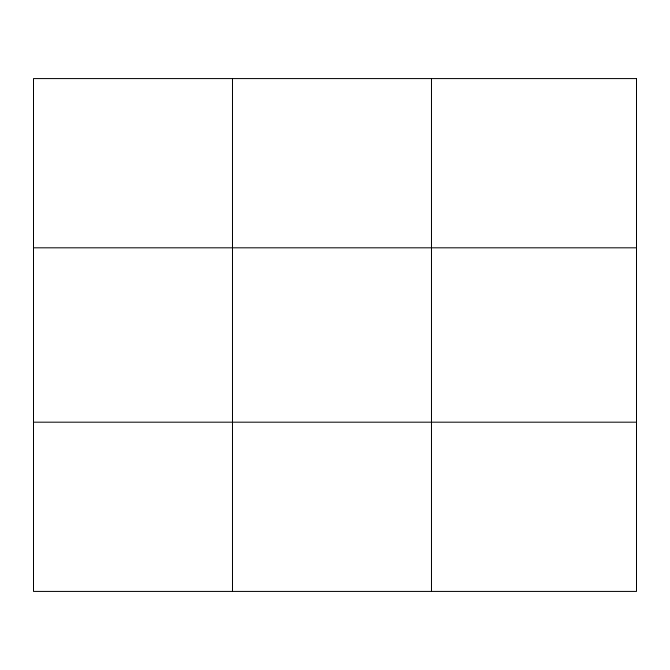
<?xml version="1.0" encoding="UTF-8"?>
<svg xmlns="http://www.w3.org/2000/svg" width="670" height="670" viewBox="0 0 670 670"><rect width="100%" height="100%" fill="white"/><g stroke="black" fill="none" stroke-linecap="round" stroke-linejoin="round"><path stroke-width="1" d="M232.49 78.583L232.49 591.417M431.48 78.583L431.48 591.417M33.5 247.816L636.5 247.816M33.5 422.184L636.5 422.184M636.5 78.583L636.5 591.417L33.5 591.417L33.5 78.583L636.5 78.583"/></g></svg>
